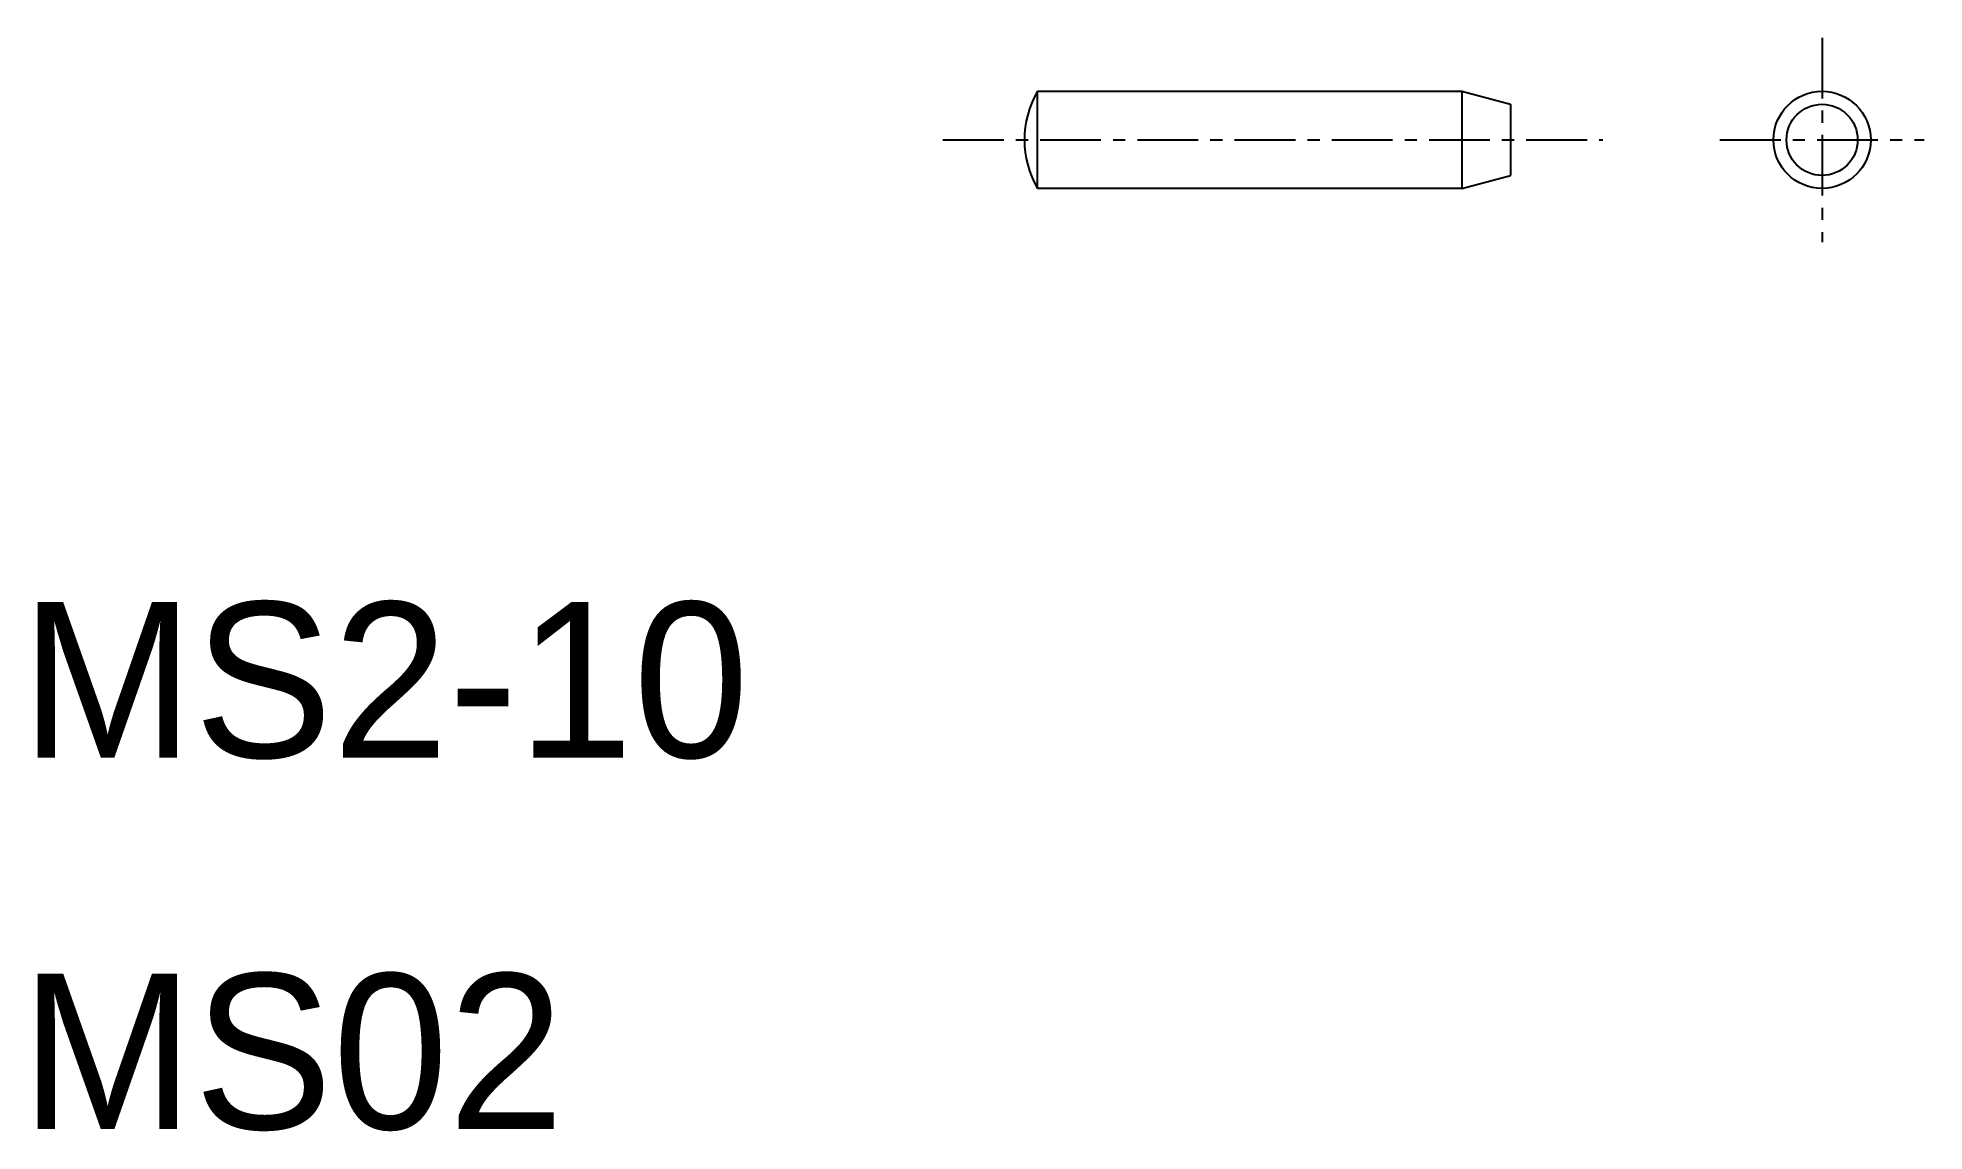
# Model space of a CAD drawing. Extents: x 94.2 to 133.1, y 130.6 to 153.1.
import ezdxf

# ---------------------------------------------------------------- set-up
doc = ezdxf.new("R2010")
doc.units = 0
doc.linetypes.add('CENTER', pattern=[2, 1.25, -0.25, 0.25, -0.25])
doc.layers.get('0').update_dxf_attribs({"linetype": 'CONTINUOUS'})
doc.layers.add('CENTER', color=1, linetype='CENTER')

msp = doc.modelspace()

# ---------------------------------------------------------------- linework, layer by layer
at = {"color": 7, "linetype": 'CONTINUOUS'}
for p, q in [((114.812, 151.961), (123.544, 151.961)), ((114.812, 149.961), (114.812, 151.961)), ((123.544, 151.961), (123.544, 149.961)), ((123.544, 151.961), (124.544, 151.693)), ((124.544, 151.693), (124.544, 150.229)), ((123.544, 149.961), (124.544, 150.229)), ((123.544, 149.961), (114.812, 149.961)), ((121.303, 149.961), (121.303, 149.961)), ((122.549, 149.961), (122.549, 149.961))]:
    msp.add_line(p, q, dxfattribs=at)
for radius in [1, 0.732]:
    msp.add_circle((130.954, 150.961), radius, dxfattribs=at)
msp.add_arc((116.544, 150.961), 2, 150, 210, dxfattribs=at)
at = {"layer": 'CENTER', "color": 1, "linetype": 'CENTER'}
for p, q in [((130.954, 153.063), (130.954, 148.858)), ((112.868, 150.961), (126.445, 150.961)), ((128.852, 150.961), (133.056, 150.961))]:
    msp.add_line(p, q, dxfattribs=at)

# ---------------------------------------------------------------- texts
at = {"color": 7, "linetype": 'CONTINUOUS'}
for s, p in [('MS2-10', (93.892, 138.25)), ('MS02', (93.892, 130.605))]:
    msp.add_text(s, height=3.2, dxfattribs=at).set_placement(p)

doc.saveas('drawing.dxf')
